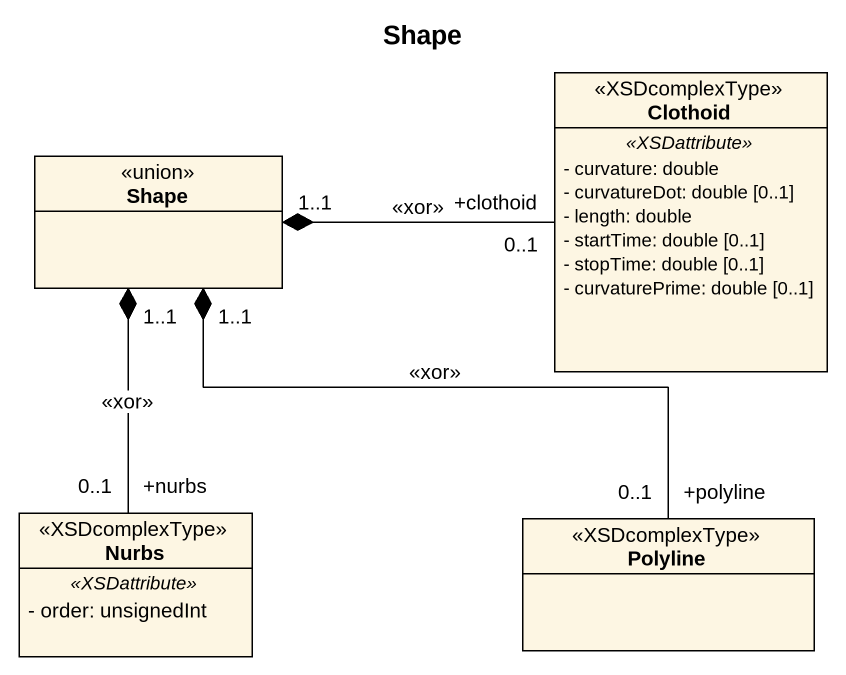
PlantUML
@startuml
title Shape
hide circle
hide empty members
skinparam classAttributeIconSize 0
class Clothoid <<XSDcomplexType>> {
  .. <<XSDattribute>> ..
  - curvature: double
  - curvatureDot: double [0..1]
  - length: double
  - startTime: double [0..1]
  - stopTime: double [0..1]
  - curvaturePrime: double [0..1]
}
class Shape <<union>>
class Nurbs <<XSDcomplexType>> {
  .. <<XSDattribute>> ..
  - order: unsignedInt
}
class Polyline <<XSDcomplexType>>
Shape "1..1" *-right- "+clothoid\n0..1" Clothoid : <<xor>>
Shape "1..1" *-- "+nurbs\n0..1" Nurbs : <<xor>>
Shape "1..1" *-- "+polyline\n0..1" Polyline : <<xor>>
@enduml
